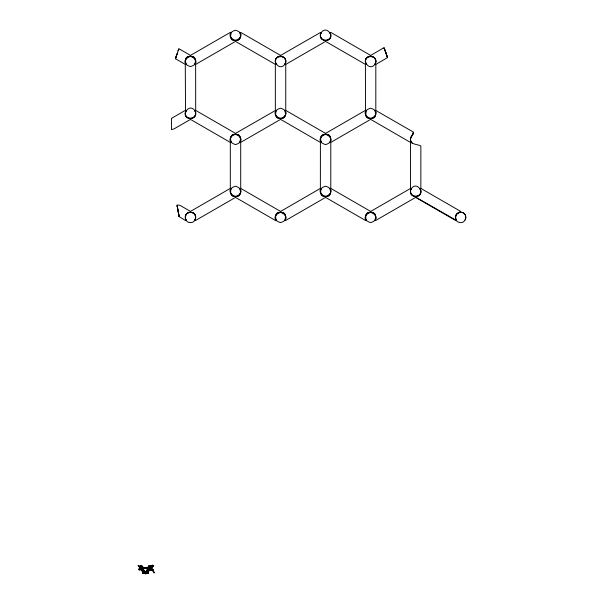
<?xml version="1.0" encoding="UTF-8"?>
<svg xmlns="http://www.w3.org/2000/svg" width="604" height="604" viewBox="0 0 604 604"><rect width="100%" height="100%" fill="white"/><g stroke="black" fill="none" stroke-linecap="round" stroke-linejoin="round"><path stroke-width="0.91" d="M190.479 211.694L190.479 212.208C183.782 211.913 183.744 222.899 190.479 222.604C196.572 222.914 197.478 213.25 191.543 212.314M190.479 119.403L190.479 118.603C179.026 117.35 189.384 101.359 195.228 111.279C199.01 120.966 181.208 120.045 185.972 110.804L185.277 110.396L171.445 118.384L171.445 129.588L174.043 128.894L190.479 119.403L230.313 142.408L231.007 142C227.217 125.745 251.483 139.72 235.515 144.605C219.645 139.403 243.54 125.813 240.014 142L240.709 142.408L240.709 188.403L240.014 188.803C243.812 205.05 219.539 191.09 235.515 186.206C251.4 191.43 227.474 204.975 231.007 188.803L230.313 188.403L190.479 211.4L190.479 211.921M280.543 211.476L320.377 188.403L321.079 188.803C317.266 205.043 341.562 191.098 325.579 186.206C309.641 191.053 333.853 205.088 330.086 188.803L330.781 188.403L330.781 142.408L330.086 142C333.876 125.745 309.61 139.72 325.579 144.605C341.532 139.743 317.289 125.73 321.079 142L320.407 142.385L320.377 188.403M280.543 55.47L320.498 32.465M370.614 211.476L410.516 188.44M370.614 55.47L383.23 48.116L384.001 47.746L384.348 48.599M139.781 566.454L139.773 566.507A25.141 24.824 -13.1 0 1 138.12 565.54M141.019 568.281A0.755 0.521 -85.7 0 1 140.823 567.586L140.951 566.869M150.094 567.39L150.026 567.715A0.778 0.491 87 0 0 150.026 567.42L150.102 567.322A0.838 0.695 -78 0 1 150.056 567.684L149.883 568.13L151.279 567.36A9.219 4.621 -30.1 0 0 152.955 566.212M142.974 568.002L142.959 568.07A1.412 0.929 -87.7 0 0 142.914 568.349L142.929 568.681A1.993 1.246 -88.1 0 0 143.186 569.225M149.694 567.035L150.298 566.914M148.146 568.492L148.101 568.47A2.59 0.566 -26 0 0 148.01 568.341L147.738 567.986A0.815 0.528 -90 0 1 147.874 567.586L148.229 567.443M462.536 212.548C468.206 214.375 465.805 223.79 459.87 222.544C452.69 221.676 455.461 210.124 462.181 212.427M142.861 567.33L142.861 567.345A2.884 2.424 6.2 0 0 141.374 566.945M149.724 566.454L149.807 565.525M149.792 567.624L149.694 568.424L151.438 567.231A50.593 47.293 -10.6 0 1 153.348 566.084C152.623 564.642 149.263 567.979 152.238 565.971M151.377 567.367L152.699 566.62M146.432 573.128L145.979 573.136A21.918 21.918 0 0 1 144.907 573.136L144.93 572.894M152.669 565.623L152.691 565.729A7.867 5.444 -22.3 0 1 151.083 566.635L150.917 566.711M240.709 139.403L240.014 142M465.88 217.402L465.186 220.007M138.195 565.729A7.867 5.444 22.3 0 0 139.803 566.635L140.151 566.522M143.79 572.199L143.775 572.071A4.039 3.783 -25.4 0 0 143.843 571.112L144.016 570.848A1.042 0.717 -26.3 0 0 144.031 570.319L144.077 570.35M141.026 566.801A0.914 0.596 13 0 1 140.226 566.711L138.807 566.756L139.147 566.242A8.743 8.713 -47.1 0 0 139.66 566.167L140.151 566.099M139.433 567.254L141.079 568.394M142.831 573.302L143.616 573.166L143.646 572.645M143.669 573.158L143.926 573.136A7.429 6.938 1.8 0 1 144.341 573.136L144.824 573.136M141.102 569.919L141.162 569.61A2.363 2.341 46.4 0 1 141.479 569.897L141.593 570.01M142.514 573.143L142.499 573.219A4.13 3.692 66.5 0 0 142.582 571.731L142.62 571.686A3.481 3.179 65.5 0 1 142.506 573.143A2.22 0.4 -20.3 0 1 143.465 572.803L143.586 572.766M240.686 191.951L240.46 193.008A3.73 2.635 -60 0 1 239.373 194.881C237.432 197.153 233.597 197.115 231.649 194.881A3.73 2.635 60 0 1 230.569 193.008L230.426 190.32L231.007 188.803M144.983 571.686L145.254 571.543M149.905 565.563L149.928 566.726A1.117 1.08 -0.5 0 1 149.218 566.869L148.773 565.873A1.117 1.095 -14.3 0 1 149.649 565.518M143.133 568.243L144.681 568.296A7.875 7.459 0 0 1 146.198 568.296L146.53 568.364M141.034 565.88L140.694 565.842M139.524 567.096L139.954 566.628M143.125 568.281L143.14 567.903M139.441 566.997L139.32 566.605M150.011 567.828L150.018 567.813A3.571 1.14 -33.1 0 1 150.706 567.39M153.114 570.712L153.371 569.98A3.458 3.443 -60.5 0 1 152.435 569.474L152.012 569.096M140.974 567.05L140.981 567.473L141.608 567.269M153.34 570.161L153.137 570.742M185.534 110.547L185.277 64.401L175.47 58.739L178.512 49.724M178.459 49.845L178.12 50.744L178.807 48.969M178.641 49.385L178.875 48.796L179.705 49.173L190.479 55.394L230.313 32.397L231.007 32.797C227.217 49.06 251.483 35.077 235.515 30.2C219.554 35.062 243.805 49.075 240.014 32.797L240.709 32.397L280.543 55.394L280.543 56.202C269.082 57.455 279.471 73.446 285.299 63.518C289.074 53.809 271.279 54.783 276.043 64.001L275.349 64.401L275.349 110.396L276.043 110.804C272.238 127.044 296.534 113.099 280.543 108.199C264.605 113.054 288.825 127.089 285.05 110.804L285.745 110.396L325.579 133.401L325.579 134.201L327.693 134.654L329.444 135.923A3.73 2.635 60 0 1 330.524 137.795L330.75 139.947L330.086 142M142.725 568.364A1.427 0.883 -4.4 0 0 142.997 568.326L143.027 568.273M275.349 64.401L235.515 41.404L195.681 64.401L194.979 64.001C198.769 47.746 174.503 61.721 190.479 66.599C206.432 61.744 182.189 47.724 185.972 64.001L185.277 64.401M330.086 188.803L330.667 190.32L330.524 193.008A3.73 2.635 -60 0 1 329.444 194.881L327.187 196.353L325.579 196.602L325.579 197.41L285.745 220.407L285.05 220.007C288.833 203.729 264.59 217.742 280.543 222.604C296.519 217.727 272.253 203.752 276.043 220.007L275.349 220.407L235.515 197.41L195.681 220.407L194.979 220.007C199.584 209.958 181.374 210.011 185.972 220.007L185.277 220.407L179.154 216.579M365.526 110.464L365.412 64.401L366.115 64.001C361.351 54.775 379.153 53.816 375.363 63.526C369.527 73.446 359.161 57.455 370.614 56.202L370.614 55.402L330.781 32.397L330.086 32.797C334.85 42.023 317.055 42.99 320.83 33.288C326.658 23.352 337.04 39.343 325.579 40.604L325.579 41.404L285.745 64.401L285.05 64.001C288.334 58.928 280.483 53.243 276.685 57.924A3.73 2.635 -60 0 0 275.598 59.796L275.462 62.484L276.043 64.001M320.407 32.412L321.079 32.797C317.795 37.871 325.639 43.556 329.444 38.883A3.73 2.635 -60 0 0 330.524 37.01L330.667 34.322L330.086 32.797M385.911 52.729L387.504 57.622L375.816 64.401L375.122 64.001C378.398 58.928 370.554 53.243 366.749 57.924A3.73 2.635 -60 0 0 365.669 59.796L365.526 62.484L366.115 64.001M375.748 110.434L413.37 132.08L412.917 134.299L411.498 136.27A3.707 2.62 -60 0 0 410.735 137.704C408.644 144.779 417.024 143.926 420.852 145.957L420.852 188.403L420.15 188.803C424.914 198.021 407.126 198.995 410.901 189.286C416.722 179.358 427.111 195.349 415.65 196.602L415.65 197.41L375.816 220.407L375.122 220.007C378.912 203.752 354.646 217.727 370.614 222.604C386.568 217.742 362.325 203.729 366.115 220.007L365.412 220.407L325.579 197.41M370.614 119.335L410.448 142.408L410.448 188.403L411.143 188.803C407.866 193.876 415.711 199.562 419.516 194.881A3.73 2.635 -60 0 0 420.595 193.008L420.739 190.32L420.15 188.803M194.979 64.001L195.651 61.948L195.424 59.796A3.73 2.635 60 0 0 194.345 57.924C192.397 55.674 188.561 55.689 186.613 57.924A3.73 2.635 -60 0 0 185.534 59.796L185.277 61.404L185.972 64.001M185.972 110.804L185.277 113.401L185.534 115.009A3.73 2.635 60 0 0 186.613 116.882C190.411 121.555 198.263 115.877 194.979 110.804L195.681 110.396L235.515 133.401L275.462 110.464M194.979 220.007L195.651 217.946L195.424 215.794A3.73 2.635 60 0 0 194.345 213.922C192.397 211.679 188.554 211.664 186.613 213.922A3.73 2.635 -60 0 0 185.534 215.794L185.39 218.482L185.972 220.007M285.05 64.001L285.715 61.948L285.488 59.796A3.73 2.635 60 0 0 284.409 57.924L282.664 56.648L280.543 56.202M276.043 110.804L275.371 112.857L275.598 115.009A3.73 2.635 60 0 0 276.685 116.882C278.625 119.124 282.468 119.109 284.409 116.882A3.73 2.635 -60 0 0 285.488 115.009L285.745 113.401L285.05 110.804M321.079 32.797L320.407 34.858L320.633 37.01A3.73 2.635 60 0 0 321.713 38.883L323.465 40.151L325.579 40.604M285.05 220.007L285.745 217.402L285.488 215.794A3.73 2.635 60 0 0 284.409 213.922C282.468 211.694 278.625 211.679 276.685 213.922A3.73 2.635 -60 0 0 275.598 215.794L275.371 217.946L276.043 220.007M375.122 64.001L375.786 61.948L375.56 59.796A3.73 2.635 60 0 0 374.48 57.924L372.728 56.648L370.614 56.202M321.079 188.803L320.407 190.864L320.633 193.008A3.73 2.635 60 0 0 321.713 194.881L323.465 196.157L325.579 196.602M375.122 220.007L375.786 217.946L375.56 215.794A3.73 2.635 60 0 0 374.48 213.922C372.532 211.679 368.697 211.694 366.749 213.922A3.73 2.635 -60 0 0 365.669 215.794L365.526 218.489L366.115 220.007M411.143 188.803L410.478 190.864L410.705 193.008A3.73 2.635 60 0 0 411.785 194.881L413.536 196.157L415.65 196.602M148.735 565.925L148.629 566.242A4.681 2.794 17.2 0 1 147.972 567.103A0.77 0.536 85.9 0 0 147.912 567.994L147.92 568.07A1.412 0.929 87.7 0 1 147.972 568.349A1.306 0.793 89.5 0 1 147.769 568.991M147.625 568.764L148.191 568.107M147.406 570.47L147.67 569.776M144.869 571.852L144.809 571.965A0.815 0.672 29.5 0 1 145.028 571.958L145.791 571.913M148.901 567.013L149.188 566.492M151.974 569.519L152.585 569.549A3.02 2.952 44.8 0 0 153.408 569.965M147.482 570.335L147.633 569.844M146.07 572.313L146.123 572.245A9.415 5.927 -14.2 0 0 146.319 571.958L146.847 570.818A1.095 0.732 31.5 0 1 146.855 570.289L147.58 569.346M142.982 568.372L143.012 568.379A1.699 0.43 6.1 0 1 142.355 568.439L141.849 568.356M151.898 569.663L151.982 569.293M151.77 569.897L151.227 569.776M147.587 569.912L146.417 571.807M146.863 572.343L149.694 568.439M150.472 568.47L151.272 567.707M150.502 568.432L150.932 567.828A1.253 0.989 -80.7 0 1 151.385 566.733L151.574 566.605M145.383 572.954L145.035 573.377M139.637 568.16L138.701 569.081M142.167 569.338L143.118 570.372A0.989 0.612 -29.5 0 0 143.05 570.931L144.122 572.486M149.203 570.153L149.105 570.259A3.307 3.284 -57.2 0 0 148.833 570.682M146.191 571.112L147.187 570.108M146.206 571.09L146.228 571.067A2.62 1.948 16.9 0 1 145.67 571.52M149.279 570.07L149.392 569.949A2.491 2.431 -52.3 0 1 149.671 569.708M147.097 571.014L148.607 569.451M146.998 571.112L147.074 571.059A1.676 1.155 29.1 0 1 147.436 571.142L147.806 570.999A1.027 0.657 23.7 0 0 147.867 570.523L147.61 570.236M152.095 566.794L151.74 566.242L151.423 566.575A1.699 1.661 -75.2 0 0 150.909 567.768M139.282 570.025C138.618 568.183 138.739 570.516 139.72 569.746A2.393 2.363 67.6 0 1 141.17 569.595M148.214 567.33A3.058 2.212 -3 0 1 146.493 567.692L146.334 567.639A3.428 1.185 -0.1 0 0 148.131 567.503L148.025 567.33M141.162 567.103L141.117 567.073A3.579 3.322 13 0 1 142.801 567.534M150.441 567.858L149.89 568.251A1.049 1.049 0 0 1 149.437 568.409L148.765 568.462M152.374 566.499L153.167 565.933M152.261 566.582L151.8 566.914M150.049 567.043L149.92 567.707M150.857 567.564L151.264 566.529L152.246 566.273M152.971 565.903L152.986 565.888A2.824 2.62 -22.6 0 1 152.065 565.45L151.385 565.472M150.932 567.518L151.37 567.262M365.412 64.401L325.579 41.404M325.579 133.401L365.412 110.396L366.115 110.804C362.302 127.044 386.598 113.099 370.614 108.199C354.676 113.054 378.889 127.089 375.122 110.804L375.816 110.396L375.816 64.401M330.781 142.408L370.614 119.403L370.614 118.603L368.5 118.15L366.749 116.882A3.73 2.635 60 0 1 365.669 115.009L365.865 110.66M410.448 142.408L411.143 142L412.592 143.609M465.744 216.217C464.204 208.727 452.117 213.34 456.179 220.007L455.484 220.407L415.65 197.41M455.937 220.143L415.65 197.115M142.514 571.694L143.193 571.339M150.834 566.673L151.121 566.544A25.141 24.824 13.1 0 0 152.767 565.54L152.918 565.503M149.437 566.061A1.933 1.699 19.9 0 0 150.487 566.507A2.129 1.925 21.6 0 0 150.985 566.544L151.211 566.431M150.796 566.711L150.849 566.688A4.13 1.774 -28.1 0 1 150.577 566.854L150.638 566.779M149.339 568.666L149.354 568.658A1.117 0.868 -29.6 0 0 149.732 568.523M142.967 568.666L143.375 568.507M153.96 572.985L154.239 572.849A3.171 2.99 11.7 0 0 153.288 571.286M141.744 569.398L142.234 569.217M140.136 567.76L141.026 567.466L141.125 568.288A1.268 1.268 0 0 0 141.487 568.424L141.789 568.432A2.529 2.522 21.5 0 1 141.487 568.424A0.921 0.861 9.5 0 1 141.261 568.364M140.853 567.398L139.388 567.194M148.486 567.254L148.69 567.186A3.277 3.148 -10.5 0 1 149.822 567.02L149.807 566.982M149.656 568.228L149.15 568.341M147.889 567.466L147.444 567.549M143.525 570.123L144.515 570.901A3.918 2.945 -19.1 0 0 145.187 571.595M230.766 32.661L230.569 37.01A3.73 2.635 60 0 0 231.649 38.883C233.589 41.125 237.432 41.11 239.373 38.883A3.73 2.635 -60 0 0 240.46 37.01L240.596 34.322L240.014 32.797M190.479 118.603L192.835 118.037L194.345 116.882A3.73 2.635 -60 0 0 195.424 115.009L195.56 112.321L194.979 110.804M370.614 118.603L372.223 118.346L374.48 116.882A3.73 2.635 -60 0 0 375.56 115.009L375.703 112.321L375.122 110.804M325.579 134.201L323.971 134.458L321.713 135.923A3.73 2.635 -60 0 0 320.633 137.795L320.498 140.483L321.079 142M460.678 212.2C461.267 210.751 457.787 213.295 456.82 213.922A3.73 2.635 -60 0 0 455.741 215.794L455.514 217.946L456.179 220.007M143.986 568.379L143.677 568.432A3.073 0.513 0.9 0 1 144.031 568.372L144.046 568.349M142.77 567.443L143.012 567.647M149.233 568.424L149.271 568.424A1.389 1.306 -9.6 0 0 149.573 568.349M146.44 567.541L146.198 567.556A21.299 7.965 0 0 1 144.681 567.594L144.386 567.541M142.242 568.462L142.687 568.455M240.686 138.86L240.46 137.795A3.73 2.635 60 0 0 239.373 135.923C237.425 133.688 233.589 133.658 231.649 135.923A3.73 2.635 -60 0 0 230.569 137.795L230.343 139.947L231.007 142M150.713 566.242L150.66 566.242A3.639 1.578 60.2 0 0 150.358 566.341M144.386 568.251L144.681 568.251A53.575 52.473 0 0 1 146.198 568.251L147.867 568.379A1.744 1.231 3.7 0 0 148.259 568.477M146.387 567.586L146.198 567.594A16.844 16.814 0 0 1 144.681 567.556L144.507 567.549M142.385 568.847L141.562 568.674L142.038 569.202M144.484 568.364L144.681 568.349A28.32 6.901 0 0 0 146.198 568.349L146.432 568.364M147.874 568.304L147.776 568.296A2.023 0.415 -8.6 0 1 147.995 568.341A1.94 0.717 -6.5 0 0 147.58 568.288L147.104 568.409M146.198 568.364L146.221 568.364A10.14 0.506 0 0 1 144.681 568.364L144.681 567.541M148.531 568.847L147.837 568.628M148.403 568.462L148.199 568.462A1.601 1.374 15.3 0 1 147.889 568.379M149.377 565.782L150.192 565.963M143.39 571.15L143.933 571.158M144.409 567.632L144.681 567.669A8.577 5.678 0 0 0 146.198 567.669L146.221 567.647A13.024 12.676 0 0 1 144.681 567.647L144.243 567.639M151.725 566.242L150.245 565.978M148.418 573.377L148.055 573.302M144.809 571.429L145.005 571.452A5.323 5.081 0 0 0 145.866 571.452M146.432 573.09A6.636 6.259 -2.1 0 1 147.27 573.12L147.988 573.287M141.744 568.341L141.321 568.251M139.6 567.707L140.407 568.47M143.125 568.87L142.989 569.383A5.474 1.955 35.7 0 0 143.05 569.61L142.959 569.481M148.342 573.362L148.357 573.196A3.669 3.277 -66.5 0 1 148.327 571.731L148.365 571.731M143.201 567.511L143.239 567.518A2.491 0.513 4.7 0 0 143.888 567.526M142.937 567.496L142.242 567.209A3.33 3.231 18.3 0 0 141.094 566.997L141.14 567.081M139.871 567.805L139.856 567.805A3.571 0.695 34 0 1 140.264 567.994M141.223 568.583A1.253 0.521 70.9 0 1 140.943 568.205L140.415 567.82L140.996 568.213A1.601 1.321 52.9 0 1 140.875 567.941L141.102 568.364A2.831 1.283 42 0 1 140.785 568.243M151.181 566.333L151.612 566.469M147.452 568.485L148.184 568.787M149.747 569.783L149.724 569.61A2.393 2.28 40.7 0 1 151.128 569.836M150.162 567.443L150.728 567.752L150.366 567.518M149.543 569.549L149.528 569.542A6.221 2.069 -57.8 0 1 150.366 568.243M140.151 566.794L140.868 566.975L140.875 567.843M146.795 572.569L147.263 572.751A3.322 0.544 20.4 0 1 148.154 573.128L148.365 573.09A2.952 2.688 -65.5 0 1 148.32 571.845M147.678 571.407L148.244 571.671M420.852 188.403L460.618 211.362M195.651 64.386L195.681 110.396M320.377 142.408L280.543 119.335M330.781 188.403L370.614 211.4L370.614 212.208M240.709 188.403L280.543 211.4L280.543 212.208M190.479 211.4L180.566 205.677L179.041 205.096L177.01 205.066L177.078 205.466M240.686 142.385L280.543 119.403L280.543 118.603M139.917 567.549L139.501 567.262M139.464 566.711L139.577 566.794A0.846 0.695 86.1 0 1 139.811 567.065M141.17 568.424L142.499 570.161M153.356 571.21L153.114 570.984A4.862 3.813 29.8 0 0 151.702 570.01L151.325 569.836A2.68 2.673 80 0 0 149.709 569.625M152.004 569.036L151.612 568.606M144.364 571.641L144.567 571.958A9.415 5.927 14.2 0 0 144.764 572.237L144.832 572.328M144.22 571.459L143.14 569.655M142.733 568.145L143.261 568.764M143.148 570.342L143.692 570.908M142.884 568.319L142.982 568.417A1.593 1.434 -17.2 0 1 142.687 568.485M139.147 566.242L139.464 566.575A1.699 1.623 68.9 0 1 139.954 567.768M151.498 568.477L151.045 567.986M143.941 570.184L143.548 569.678M145.526 573L145.866 573.392A1.676 1.276 -1.8 0 1 145.579 573.891M151.294 567.398L151.083 566.635M143.05 570.931L142.544 570.229M140.355 568.394L139.977 567.866A1.344 1.178 87.5 0 0 139.962 567.443M146.009 571.852L145.866 571.626A2.726 2.726 0 0 1 145.02 571.626L145.058 571.641A1.669 1.178 -21.1 0 0 145.375 571.761M141.555 566.258L142.106 567.247M142.144 570.81L142.091 570.72A3.549 3.549 0 0 0 141.344 569.783M141.593 567.005L141.54 566.952A1.887 1.872 49.8 0 1 141.268 566.242M411.03 141.789C408.447 138.799 414.072 133.635 413.355 132.593C412.826 135.825 408.659 138.392 411.143 142M141.864 566.779L141.88 566.824A0.883 0.853 0.5 0 1 141.63 566.884M141.487 566.839L141.495 566.862A0.846 0.461 67 0 1 141.374 566.416M151.347 565.638L151.581 566.152M240.014 188.803L240.709 191.408M144.583 573.385L144.575 573.362A2.424 1.48 -82.6 0 1 144.711 573.641M384.068 47.905L387.481 57.539M151.31 566.628L151.461 567.043M384.174 48.161L385.813 52.45L384.401 48.72M385.933 52.805L387.458 57.478M177.961 210.177L177.75 209.233M147.829 568.19L147.821 568.175A0.778 0.695 67.5 0 1 147.776 567.956M142.227 566.22L141.925 565.714A1.208 1.178 14.7 0 0 141.283 565.518L141.162 566.454M141.472 566.877A1.027 1.012 -7.6 0 1 140.724 566.537A4.213 1.706 -74.2 0 1 141.019 567.239L141.026 567.247M147.233 572.637L147.27 573.166M147.127 572.411L147.134 572.464M179.071 216.164L179.192 216.761M179.131 216.451L177.931 210.237L179.003 215.802M179.041 215.998L177.908 210.124M177.923 210.215L177.84 209.731M177.236 206.357L177.795 209.52L177.795 208.584M177.629 208.607L177.712 209.052M177.41 207.376L177.568 208.267M177.206 206.198L177.38 207.18M177.161 205.941L177.274 206.591M177.063 205.36L177.176 206.047M147.074 572.048L147.142 572.237A4.696 4.394 25.5 0 1 147.051 571.701M141.087 567.617L141.117 568.07M460.648 211.649L460.678 212.208M285.745 64.401L285.745 110.396M235.515 40.604L235.515 41.404M235.515 133.401L235.515 134.201M235.515 196.602L235.515 197.41M230.313 142.408L230.313 188.403M190.479 55.394L190.479 56.202M146.198 567.466L146.198 568.379M145.443 572.26L145.443 572.879M146.327 571.965A3.435 1.276 -69.6 0 1 146.153 572.109M145.874 572.532A1.774 1.14 -12.6 0 1 145.526 572.841M145.745 573.37A1.993 0.627 34.9 0 1 145.881 573.528M146.168 572.056A1.404 1.238 -53.2 0 1 146.16 573.777M146.847 572.328A12.072 8.554 70.7 0 0 146.689 572.584L146.515 572.932A5.851 3.858 77.7 0 0 146.281 573.264A4.085 2.552 81.5 0 0 146.206 573.475M144.492 571.626A6.765 1.246 55.8 0 1 144.318 571.444M144.718 571.867A1.925 0.657 66.9 0 1 144.575 571.709M144.673 572.109A1.253 1.072 58.7 0 0 144.756 573.574A1.948 0.702 -31.9 0 1 144.945 573.415M144.25 572.328A8.063 5.715 -70.5 0 1 144.726 573.12M145.36 572.841A1.774 1.14 12.6 0 1 145.013 572.532M141.049 566.227A1.895 1.586 -20 0 1 140.672 566.378M140.664 566.356A2.31 1.955 -19.4 0 1 140.249 566.461M140.445 566.288A3.299 1.434 -64.4 0 1 140.536 566.348M140.234 565.895A3.352 0.589 -26.8 0 1 140.475 565.933M142.869 567.073A0.77 0.506 -87.7 0 1 142.952 567.979M142.703 567.239A4.681 2.794 -29.6 0 1 142.355 566.227M141.147 566.756A2.605 2.597 0.6 0 1 142.77 567.224A3.058 2.008 2.9 0 0 144.386 567.488M143.367 568.258A3.926 1.012 40.9 0 1 142.891 567.692M141.449 568.424A2.061 0.581 52.6 0 1 141.177 568.1M143.45 569.912A8.056 4.787 89.7 0 1 143.08 569.451M141.057 567.254A3.005 1.185 -75.2 0 1 141.102 567.488M141.042 566.371A2.144 0.891 50.8 0 1 141.049 566.741M140.339 568.621A6.221 1.706 57.4 0 1 141.034 569.67M144.288 567.541A2.575 0.438 4.1 0 1 143.45 567.45M144.477 567.458A3.428 1.012 1 0 1 142.974 567.352M143.865 568.145A4.024 1.872 -4.6 0 1 144.333 568.077M143.465 568.628A2.378 1.442 0.1 0 1 143.744 568.568M142.227 568.243A2.809 0.581 -0.9 0 1 144.348 567.994M143.012 568.553A2.703 0.513 19.6 0 1 143.291 568.56M144.439 567.428A5.942 1.752 3.5 0 1 143.941 567.39M144.9 571.701A2.824 2.778 9.1 0 1 143.88 571.293M144.718 571.422A2.544 2.537 -11.8 0 1 143.835 571.12A1.804 1.095 -26.6 0 0 143.473 571.308M140.958 567.186A1.45 0.649 29.9 0 1 140.188 566.937M140.151 567.36A4.371 2.122 26.1 0 1 140.657 567.707M140.808 566.862A2.038 0.581 25.9 0 1 140.068 566.56M143.261 571.497A2.031 0.831 -24.9 0 1 143.473 571.407M141.985 570.908A3.767 3.443 65.2 0 1 142.348 571.777M139.992 568.492A6.138 5.504 -46.2 0 1 139.162 569.421M139.645 569.859A2.673 2.597 4.9 0 1 141.162 569.7M140.551 568.281A8.214 1.555 56.1 0 1 141.495 569.723M141.487 569.965A4.175 2.129 -24.3 0 1 141.155 570.07M139.803 567.7A5.444 4.19 -54.9 0 1 139.584 568.017M141.819 569.731A5.398 1.661 -22.1 0 1 141.412 569.874M142.272 569.33A3.632 0.445 -21.2 0 1 141.766 569.527M140.883 567.466A3.028 0.468 -18.8 0 1 141.442 567.284M141.864 570.221A4.175 4.175 0 0 1 142.469 571.369M149.86 567.269A4.288 1.736 74.2 0 1 150.154 566.522M150.94 566.461A2.665 0.687 32.2 0 1 151.4 566.612M149.037 566.831A4.991 0.574 -71.3 0 1 148.984 567.065M147.089 569.882A6.984 1.752 -43.6 0 1 146.908 570.138M147.655 569.436A5.149 1.812 -36.1 0 1 147.565 569.587M148.116 567.224A2.627 2.627 0 0 1 149.716 566.748M149.173 567.209A3.888 1.653 -29.3 0 1 148.924 567.949M149.362 566.711A7.641 1.555 -45.3 0 1 149.301 566.884M149.8 569.051A2.794 1.102 -54.1 0 1 148.508 569.919M149.203 568.47A1.2 0.4 -3.2 0 1 148.123 568.455M149.852 567.7A3.33 1.238 76.8 0 1 149.898 567.337M149.792 566.839A1.925 0.876 -42.8 0 1 149.641 566.507M149.837 567.768A1.85 1.404 -54.4 0 1 149.732 567.971M148.637 571.746A3.752 3.458 -64.9 0 1 149.837 569.761M151.294 570.372A2.937 0.393 21.4 0 1 148.237 569.406M150.139 567.722A5.965 1.623 15.5 0 1 150.351 567.798M149.52 567.33A2.884 2.023 -10.7 0 0 148.222 567.692A3.971 3.458 -17.6 0 1 149.792 567.269M147.701 567.692A3.216 0.966 -2.3 0 1 146.523 567.836M147.157 568.304A2.522 1.646 -1.8 0 1 147.519 568.394M146.394 568.107A3.111 0.717 -2 0 1 147.731 568.115M147.738 567.541A2.522 0.634 -4 0 1 147.059 567.639M146.478 571.429A2.824 2.658 -12.6 0 1 145.964 571.58M147.157 570.153A6.72 2.846 -63.2 0 1 146.772 570.848M146.757 572.433A1.276 0.944 29.9 0 1 146.41 572.23M153.227 566.25A7.414 0.687 -24.3 0 1 152.895 566.401M152.699 565.012A14.881 2.741 -28.5 0 1 152.148 565.306M151.083 566.892A1.593 0.649 -23.7 0 1 149.49 567.231M152.057 567.186A16.361 9.113 -32.4 0 1 151.604 567.503M153.25 566.016A1.699 0.544 43.5 0 1 153.016 566.061M149.905 568.387A1.925 0.445 -43.6 0 1 149.565 568.53M150.698 567.926A4.371 1.676 -28 0 1 151.106 567.662M150.736 566.816A0.914 0.74 -17 0 1 149.8 566.892M150.539 566.884A1.45 0.506 -27.1 0 1 149.92 567.081M147.504 571.067A2.099 1.095 25.6 0 1 147.889 571.241M147.821 571.256A1.45 0.408 25 0 1 148.576 571.663M148.252 571.701A3.828 3.82 -55.1 0 1 148.727 570.621M153.205 571.278A2.854 2.559 16.1 0 1 154.246 572.698M151.612 570.002A5.64 3.737 29.7 0 1 153.008 570.954M152.261 568.817A6.138 4.696 46.5 0 1 151.544 568.032M150.154 569.602A8.214 0.982 -56.3 0 1 150.758 568.689M149.701 569.429A4.009 1.397 22.3 0 1 149.347 569.3M151.091 568.251A5.511 4.583 54.9 0 1 150.819 567.866M149.671 565.82A1.827 1.827 72.4 0 1 149.618 566.258M145.798 571.709A1.676 1.276 35.4 0 1 145.587 571.852M145.481 573.777A1.586 1.034 12.8 0 1 145.141 573.46M152.518 566.273A7.271 5.459 -15.3 0 1 152.299 566.371M152.91 565.888A2.612 1.51 -18.8 0 1 152.427 566.137M151.302 566.084A2.771 1.185 45.6 0 1 151.408 566.295M462.173 212.359A6.327 4.13 57.3 0 1 462.528 212.48M175.492 58.679L177.002 53.854L175.47 58.731"/></g></svg>
